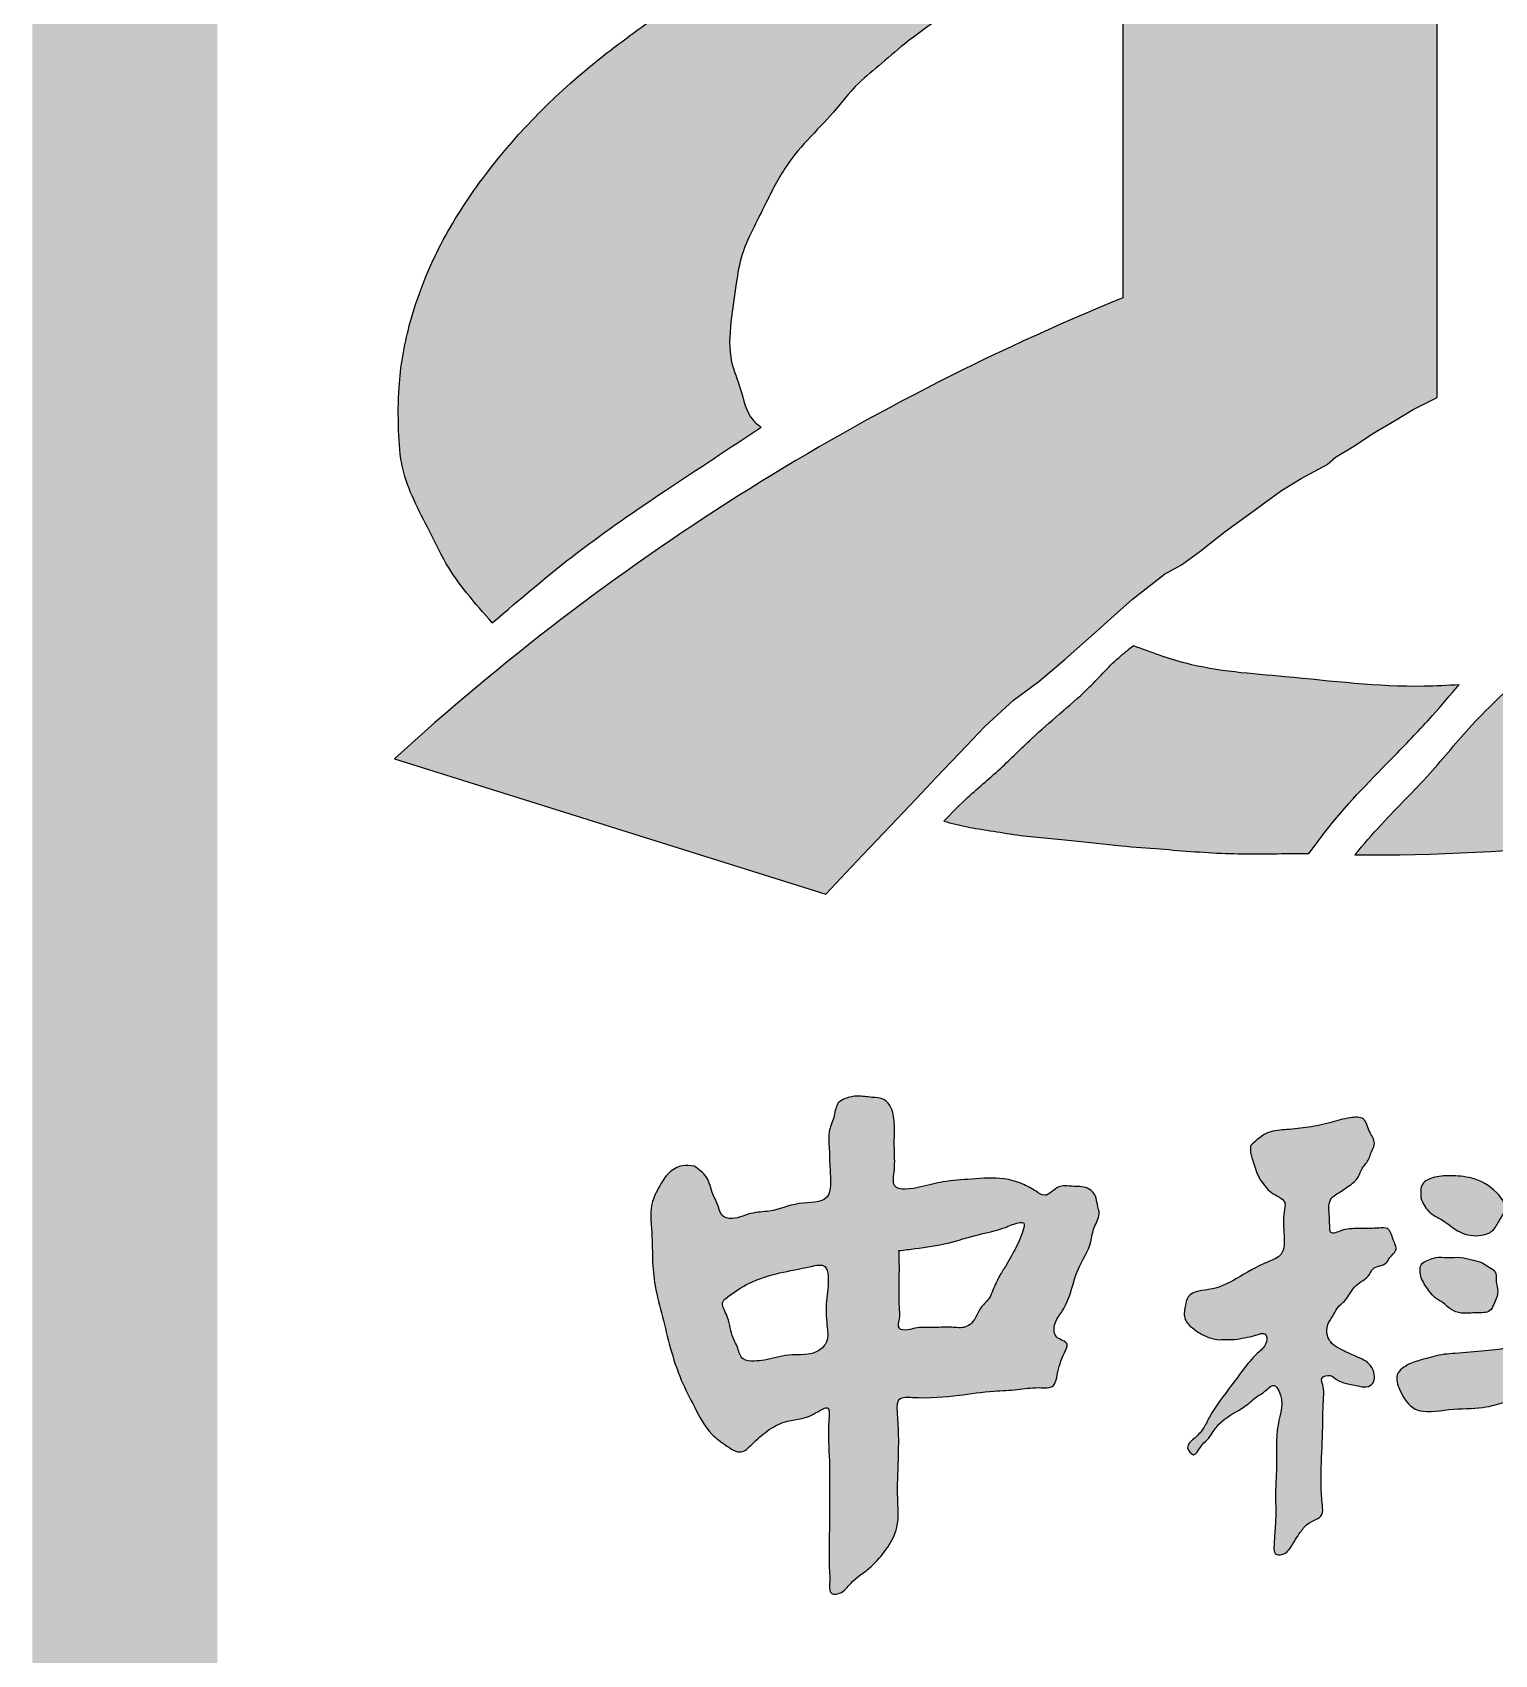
# Model space of a CAD drawing. Extents: x 4283 to 40403, y 1134 to 1764.
# Drawn here: x 4299.86 to 4305.45, y 1146.42 to 1152.63 of the extents above; entities that cross this region are included whole.
import ezdxf

# ---------------------------------------------------------------- set-up
doc = ezdxf.new("R2010")
doc.units = 0
doc.layers.add('PUB_TITLE', color=4, linetype='Continuous')
doc.layers.add('华泽绵阳图框', color=7, linetype='Continuous')

# ---------------------------------------------------------------- blocks, each defined once
blk = doc.blocks.new('A$C0415346C')
h = blk.add_hatch(color=256)
h.dxf.hatch_style = 1
h.paths.add_polyline_path([(1031.245116383667, 983.6028112713466), (1213.790134702751, 1038.14461862433), (1213.790134702751, 614.0463930952101), (1242.457228913801, 630.0760075696489), (1267.199486280879, 643.9109935573507), (1283.406630025071, 654.7171086812596), (1299.052149007926, 663.2363844832616), (1316.005964361253, 672.4680519842291), (1323.859727952644, 676.8030370038686), (1338.602804973109, 684.019341532629), (1357.176672320129, 692.8645844121202), (1370.716094436444, 700.6824120943202), (1381.084611895145, 706.6693207089083), (1397.816083417914, 714.3423518302152), (1408.747919038507, 720.5565363515379), (1423.811757925665, 728.6969225361255), (1444.87312554635, 739.5214690321809), (1455.714930135873, 745.0936436427037), (1475.989420109704, 753.5888227513278), (1483.712041258576, 757.4977365924262), (1499.056746255154, 764.9144292441886), (1614.441251882701, 812.9517853059551), (1703.984770061303, 850.2309142627494), (1846.168958116366, 902.1589435605565), (1967.295437152032, 946.3963474379124), (2078.168753393096, 978.587591145908), (2084.39488480128, 980.9530954739746), (2085.786049749571, 981.6663838966051), (2084.412039973467, 981.7420451224534), (2072.028397859262, 981.7636178839712), (2043.842446443163, 981.1216606982745), (2024.295521653404, 980.40754465072), (1957.455770828354, 978.0436106546076), (1898.501994492647, 975.9585814082748), (1835.460233452555, 969.9888560308827), (1760.905746940888, 957.7407239896461), (1710.528979101393, 951.2717935989349), (1632.789708216907, 933.511342431626), (1579.879958942242, 925.3551691788452), (1541.899601957775, 916.6398295585749), (1527.251873691697, 912.1363703509087), (1527.251873691697, 1855.041413966122), (1214.183905797283, 1855.041413966122), (1090.670241285028, 1726.588322980679), (1090.670241285028, 1680.119627382956), (1212.004001786321, 1799.195738344242), (1212.004001786321, 1225.617303434501), (1017.883230372856, 1196.452131028356), (1017.883230372856, 1534.767915608896), (721.1637446529785, 1534.767915608896), (582.2467283820588, 1399.847296364627), (582.2026759977016, 1347.741574258846), (720.5900437038799, 1471.257977407633), (720.59004370388, 589.8374629595542, 0.08898715280246695), (-0.003079827116835077, 133.6880814124522), (426.5188381499466, -0.0002165022560802754), (446.4611298653181, 21.01524099635208), (463.2864656914317, 38.74600809362892), (483.7702940338786, 60.33214423258323), (516.286639507598, 94.59831012545328), (536.0815545934747, 115.4584601226488), (565.441726371675, 146.3986073682318), (584.1761290367142, 166.1411750023), (612.3855769669028, 191.8646817022674), (637.3734847217711, 210.0965921267161), (663.3348488783665, 232.2628909749661), (695.1349566694844, 260.542372990516), (708.6767161928583, 272.5849090592237), (730.1036117009938, 291.639608825717), (761.7070069856562, 316.5559656108961), (778.3427385886173, 325.6240214255379), (796.7115417571474, 338.97126957227), (821.5123384219181, 358.8186634541236), (848.0114973470918, 377.909354481264), (857.8594264692267, 385.0040616179616), (877.3763682975843, 399.1727406990468), (896.9404482646933, 411.2193497528535), (922.5511287426635, 425.0712458773269), (930.6535574707669, 432.1808082962161), (949.7400852573197, 443.5600549389347), (967.7230964797199, 455.6066639931635), (989.0960499414647, 468.1774754453214), (1007.671912075122, 479.4341929170988), (1031.245116383667, 491.1899970036211)])
h.paths.add_polyline_path([(1021.814557996768, 1074.485730890578), (1021.814557996768, 1140.385795260056), (1051.44114509603, 1141.67011667804), (1083.009789463075, 1143.503206197565), (1112.128172703131, 1144.683645044337)], flags=16)
h.paths.add_polyline_path([(1094.813021154696, 1079.975218104268), (1113.623066614382, 1093.722811085892), (1133.758453779665, 1108.43904916977), (1212.459611298225, 1150.955416487599), (1212.941153052074, 1104.093838181321), (1207.676509323938, 1102.247827644155), (1204.943251200035, 1101.079584634979), (1192.514730486015, 1096.432213129545), (1174.439420818555, 1093.387585938603), (1155.875197180547, 1090.260605471511), (1122.939523145847, 1084.71288039058)], flags=16)
h = blk.add_hatch(color=256)
h.dxf.hatch_style = 1
edge = h.paths.add_edge_path()
edge.add_spline(control_points=[(682.22592429629, 1089.621335303105), (645.00171316166, 1073.073179730602), (586.3946346343978, 1047.018222124022), (509.5310461793332, 1015.826184166625), (453.1745834238459, 985.51565047383), (398.1407042864572, 959.9284928735888), (328.6452113829928, 918.5419502104116), (266.0906545027191, 873.4116473133308), (175.5606433211409, 807.669488774266), (104.730339605208, 737.0985852193921), (43.47375038014241, 644.2123488376305), (14.57105010268286, 572.507929774235), (3.396354855073167, 507.7496837568493), (3.579936033830204, 460.3769099711828), (6.743874242439194, 410.5961974915144), (31.22242992893357, 366.9215844655137), (50.83270700963733, 324.845742380814), (73.06808944663004, 295.1998271255799), (88.17400261065688, 277.8562722170462), (96.6264317331952, 268.1526366356047)], knot_values=[0, 0, 0, 0, 122.2308851215127, 192.4456753311044, 248.5928965711541, 314.0486851596135, 374.4030862251606, 490.8965522424522, 545.272156027792, 710.1662510032866, 786.8209459647002, 878.0296131596593, 939.8580285329833, 982.5124018147097, 1020.323018367807, 1087.70460398188, 1129.300478716663, 1159.712144646828, 1198.341965873318, 1198.341965873318, 1198.341965873318, 1198.341965873318], degree=3, periodic=0)
edge.add_spline(control_points=[(96.6264317331952, 268.1526366356047), (124.3519311133206, 291.9476711895458), (179.0286986435885, 338.8715191430513), (269.8633700411826, 400.8055161615425), (331.133432906892, 441.0071765062814), (362.7402812473883, 461.7448508541311)], knot_values=[0, 0, 0, 0, 109.5225920331018, 215.9834013514658, 329.4171869069741, 329.4171869069741, 329.4171869069741, 329.4171869069741], degree=3, periodic=0)
edge.add_spline(control_points=[(362.7402812473883, 461.7448508541311), (359.8837406941233, 463.9527084088616), (347.9241985566134, 473.193277740651), (343.9564134596403, 498.9394359974739), (329.9108421129948, 529.5499966915957), (332.1619315647631, 565.9567311258152), (337.4943145310546, 600.963555150897), (342.4913708208744, 633.36342405894), (354.8143968446981, 658.7150781717133), (369.4695053975657, 687.7207062902881), (385.1184950787022, 719.6781494947993), (411.3524488181572, 749.6599490583562), (435.9270356517425, 774.3851172324946), (455.5378938730116, 800.4166849120415), (479.9207895879712, 819.7940695732162), (502.1767924703974, 839.8658592161794), (530.5807067141403, 860.1863862199881), (561.1311754027237, 884.253341425944), (606.1791455415494, 909.5733910393425), (644.7066196857502, 934.9573606696061), (672.9181309375805, 947.845897527097), (681.5752145748702, 951.8007513606681)], knot_values=[0, 0, 0, 0, 10.65460059814366, 44.60183354972349, 72.03921048792948, 111.8151411811641, 150.1783281221692, 179.4601701954847, 209.2555689764143, 234.043090484212, 277.2391640768322, 315.2340897119369, 352.7945769133626, 381.9395717839489, 412.4359146969827, 445.7593648080564, 471.8514670973325, 517.1247276370013, 562.2124113914072, 626.6490052428117, 655.1758823929315, 655.1758823929315, 655.1758823929315, 655.1758823929315], degree=3, periodic=0)
edge.add_spline(control_points=[(681.5752145748702, 951.8007513606681), (681.7921178153434, 997.740946008147), (682.0090210558167, 1043.681140655626), (682.22592429629, 1089.621335303105)], knot_values=[0, 0, 0, 0, 137.8221200728531, 137.8221200728531, 137.8221200728531, 137.8221200728531], degree=3, periodic=0)
h = blk.add_hatch(color=256)
h.dxf.hatch_style = 1
edge = h.paths.add_edge_path()
edge.add_spline(control_points=[(949.8493996212201, 38.70572674863433), (958.5367197591756, 48.86804559055865), (982.2533517678088, 76.61350173586585), (1023.805445050419, 116.6216400692829), (1067.65891044646, 172.1947924587911), (1125.10535402978, 223.4775467988798), (1180.339602951059, 281.5630142119755), (1245.981612384673, 336.1835878669122), (1310.936469807672, 390.5534715337482), (1380.28734878597, 458.6814307948217), (1457.502655722709, 508.1496182734999), (1541.18850179466, 582.4177035413197), (1633.708622678168, 636.9235481206442), (1731.311563134185, 696.9297291935353), (1816.098479169413, 743.0255438957511), (1902.523270009589, 780.2017584693258), (1984.368797775656, 815.3649142122132), (2062.332852356669, 849.2221736099148), (2150.913183991536, 873.2752947464594), (2200.937251747589, 887.2340064679453), (2315.109742835162, 906.7767180424171), (2277.956023935829, 884.736978102326), (2252.61665349083, 865.6672037733982), (2214.997033100044, 850.1059006961254), (2183.742692813301, 832.3010877386396), (2157.392212993392, 818.6497564826661), (2130.934958509179, 801.4552487986709), (2096.035184836376, 779.0182033971291), (2060.407648970121, 760.3174333411674), (2022.735789021537, 728.094796697996), (1988.186043704247, 703.1657558366254), (1943.866834009451, 672.5051847818089), (1908.27538778778, 641.2835176182884), (1869.676315984069, 614.6803973004558), (1841.814679445517, 579.2665579734861), (1805.968658674884, 547.7407642355453), (1757.483464697472, 511.8623911888453), (1713.251452284379, 462.2117816673597), (1666.794250704963, 411.8126646890937), (1614.250829968512, 358.7625385221199), (1573.479806369915, 301.4759652269659), (1526.792737963072, 246.6050745662008), (1487.03847986139, 196.6762722086623), (1457.267980813578, 146.9525606680822), (1435.768944739245, 110.6282226657537), (1426.872968782142, 91.9625454287075), (1424.667013709783, 87.33505314148351)], knot_values=[0, 0, 0, 0, 40.09507337366676, 109.4652903669566, 172.7433871317415, 251.8772433524777, 339.9014328391045, 413.0047434534933, 507.7710590343301, 594.1294331607862, 703.782172617197, 781.5503926818049, 929.0516808861519, 1024.376740060507, 1125.649287107593, 1217.971463040954, 1306.979463720046, 1391.190188561778, 1479.130130342865, 1557.157781431387, 1627.762026328089, 1635.620626252119, 1673.274166581202, 1728.360477562218, 1754.36353702809, 1781.557702807893, 1817.251008195034, 1848.943628661011, 1906.107422130995, 1937.208501765582, 1997.2787259431, 2033.938854096929, 2098.722291038047, 2139.363235697598, 2173.467598527769, 2232.979619826815, 2282.074425191049, 2354.064383333518, 2431.488056963921, 2488.047325548206, 2577.67421483476, 2641.766753187948, 2704.276902404765, 2768.778461577516, 2815.419035267052, 2830.794344715061, 2830.794344715061, 2830.794344715061, 2830.794344715061], degree=3, periodic=0)
edge.add_arc((961.8618811383058, 2263.79415047045), 2225.12084909694, 269.69068294138543, 282.004646218745, ccw=False)
h = blk.add_hatch(color=256)
h.dxf.hatch_style = 1
edge = h.paths.add_edge_path()
edge.add_spline(control_points=[(730.8328796480637, 245.834387249055), (747.8461672936119, 239.5059805564233), (796.0495518600092, 221.578292563718), (893.814019121643, 215.3634997529359), (983.9398198362896, 203.5766002454993), (1041.497784413235, 206.6391524927294), (1053.226879055132, 207.2633516684873)], knot_values=[0, 0, 0, 0, 54.24789279867267, 153.6973386934184, 291.2396849511273, 326.4412233687127, 326.4412233687127, 326.4412233687127, 326.4412233687127], degree=3, periodic=0)
edge.add_spline(control_points=[(1053.226879055132, 207.2633516684873), (1044.438719124258, 196.8919612147448), (1024.080619666382, 172.8685602052596), (980.033928629191, 127.0246448827415), (936.5788182037438, 83.81349280400214), (911.0564927318808, 48.96388385540341), (904.5194446983223, 40.03668419786118)], knot_values=[0, 0, 0, 0, 40.76920174120662, 94.43812779067636, 190.7647425059119, 223.9357855007641, 223.9357855007641, 223.9357855007641, 223.9357855007641], degree=3, periodic=0)
edge.add_spline(control_points=[(904.5194446983223, 40.03668419786118), (899.332959940999, 40.04469121634269), (873.2779214934147, 40.08776259455954), (824.1552209416392, 38.84045345399313), (767.6239940475652, 43.90549436007015), (715.3826403541913, 47.68641616541888), (668.287066876653, 53.48229849338524), (624.6695316200753, 56.68375377011377), (590.3881420409415, 62.54506549760865), (566.0550902044174, 66.12979786021383), (551.005090526689, 70.04597759402309), (543.357942979259, 72.03509705553006)], knot_values=[0, 0, 0, 0, 15.56035268585902, 78.16961816889497, 147.2486884725705, 185.6375612135621, 235.3037270815346, 289.5812450452869, 316.6869509899002, 339.6169772876021, 363.3026213781176, 363.3026213781176, 363.3026213781176, 363.3026213781176], degree=3, periodic=0)
edge.add_spline(control_points=[(543.357942979259, 72.03509705553006), (550.3893296868633, 79.27394295439917), (568.1752026230968, 97.58705324349019), (599.0005142444215, 122.8766741197292), (628.4660465347453, 152.7807399275792), (657.8746476916699, 178.2669475737173), (687.7052799978958, 203.7143210298597), (709.6177423488194, 228.9185793364545), (725.921647699933, 241.9178103118874), (730.8328796480637, 245.834387249055)], knot_values=[0, 0, 0, 0, 30.25778708386735, 76.54222329056083, 119.4004473139928, 156.0798238966721, 193.2664286502662, 236.9292029352931, 255.7538764254926, 255.7538764254926, 255.7538764254926, 255.7538764254926], degree=3, periodic=0)
for points in [[(-0.003079825793975033, 133.6880814120377), (426.5188381499465, -0.0002165022560802754), (446.4611298653181, 21.01524099635208), (463.2864656914317, 38.74600809362892), (483.7702940338786, 60.33214423258323), (516.286639507598, 94.59831012545328), (536.0815545934747, 115.4584601226488), (565.441726371675, 146.3986073682318), (584.176129036714, 166.1411750022999), (612.3855769669026, 191.8646817022673), (637.3734847217711, 210.0965921267161), (663.3348488783668, 232.2628909749656), (695.1349566694844, 260.542372990516), (708.6767161928583, 272.5849090592237), (730.1036117009935, 291.639608825717), (761.7070069856563, 316.5559656108962), (778.3427385886171, 325.6240214255376), (796.7115417571476, 338.9712695722701), (821.5123384219187, 358.8186634541235), (848.0114973470918, 377.909354481264), (857.859426469222, 385.0040616179576), (877.3763682975841, 399.1727406990467), (896.9404482646933, 411.2193497528533), (922.5511287426634, 425.0712458773269), (930.6535574707668, 432.1808082962161), (949.7400852573192, 443.5600549389346), (967.72309647972, 455.6066639931632), (989.096049941465, 468.1774754453218), (1007.671912075122, 479.4341929170987), (1031.245116383667, 491.1899970036211), (1031.245116383667, 983.6028112713466)], [(582.2026759977016, 1347.741574258846), (720.5900437038799, 1471.257977407633), (720.5900437038799, 589.8374629601603), (720.5900437038799, 589.8374629601603)]]:
    blk.add_lwpolyline(points)
for centre, radius, start, end in [((1631.649096461901, -1646.636560245348), 2414.921252149366, 112.1642138404605, 132.5049889720532), ((961.8618811383058, 2263.79415047045), 2225.12084909694, 269.6906829413854, 282.0046462187449)]:
    blk.add_arc(centre, radius, start, end)
for points in [[(96.6264317331952, 268.1526366356047), (71.65415354994184, 297.6264219004406), (53.85385314527957, 322.2846419114358), (34.43539584094833, 359.0699128666638), (8.085865061540972, 421.0859044705721), (4.04028131114319, 458.6795870211208), (4.437447867108858, 501.3322002446512), (14.60981408911175, 562.318164268112), (48.19202747372037, 647.1195585862006), (89.83093874281622, 711.479136985934), (205.7675719898107, 828.7344244980923), (249.3582294279622, 861.2392709194428), (345.0820722531644, 927.6296129274415), (397.1308070874657, 958.1842036505914), (455.6854901554907, 987.4384777489795), (505.7822873189289, 1012.792328122745), (570.1925918908673, 1040.746460966322), (682.22592429629, 1089.621335303105)], [(681.5752145748702, 951.8007513606681), (655.8183696657798, 939.5405729399754), (600.3278438278794, 906.7857836775693), (561.8310294158873, 883.3146605934708), (525.2917061071348, 856.5836690493597), (504.4121201436938, 840.9362828879384), (478.9651187723794, 819.4211159660699), (456.128041704229, 799.2098613281487), (437.2059468473744, 777.0426505556534), (411.7127944882959, 749.4584330910584), (387.5706595201336, 720.1195292527991), (366.6910735584534, 682.3049323117593), (355.5987516225869, 660.137809210617), (343.8539964918891, 632.7548615341766), (337.9815231757239, 604.0679138144224), (332.7660790099908, 566.0609047364196), (333.418512211545, 526.2903516469742), (342.0259579374833, 500.237976826189), (354.7126910349762, 468.7507046816172), (362.7402812473883, 461.7448508541311)], [(949.8493996212201, 38.70572674863433), (976.2623837197316, 68.87230155940415), (1024.057497298709, 119.1499860385666), (1065.563843139113, 166.9137593930354), (1122.16315176744, 222.2190867366953), (1185.051228136013, 283.8092816199387), (1240.393022585995, 331.5730549605796), (1312.242882232415, 393.3650731657399), (1376.388871731659, 451.1843116349301), (1464.432418021999, 516.5452835465076), (1524.805067086636, 565.5661021559717), (1648.324317004808, 646.1863513742792), (1730.079095553374, 695.2069905846147), (1819.38055497437, 742.9707639256703), (1903.650760826771, 780.6790721381767), (1985.405140419505, 815.8734692054568), (2063.508260581468, 847.3591611693373), (2147.778466437216, 872.4980931017781), (2223.731604403685, 890.3708477285436), (2294.207889695565, 894.619778119144), (2287.582829799445, 890.3929378089706), (2256.016046648234, 869.8666759721673), (2206.838545185761, 845.0458175596541), (2183.988251942443, 832.6352089542634), (2160.109047200473, 819.6234359999871), (2129.807822895527, 800.7595046662464), (2102.983513573083, 783.8811559018905), (2054.261222663481, 753.9840376410393), (2029.920823000197, 734.6237106648477), (1981.706006084743, 698.794063526555), (1951.901483920883, 677.4479745960998), (1901.187995918066, 637.1362353956065), (1869.396266236057, 611.8188019549234), (1846.545972996042, 586.5013685079502), (1802.789107657518, 546.1650517405214), (1764.539851194524, 515.3869074304348), (1714.368546490907, 463.7594286708372), (1661.66745200906, 407.0406205572872), (1622.921094449368, 365.8378090425613), (1567.379023308982, 295.49529968344), (1526.708094561371, 245.9601455888478), (1488.579323276179, 196.425170892966), (1454.263389222135, 141.809451352874), (1431.385966869697, 101.165286743475), (1424.667013709783, 87.33505314148351)], [(96.6264317331952, 268.1526366356047), (181.0578373661556, 337.913260428817), (268.0890179226117, 399.2279211992136), (362.7402812473883, 461.7448508541311)], [(543.357942979259, 72.03509705553006), (564.7604192989529, 93.42352402999313), (599.3093711602414, 124.2231961301732), (630.3239812588727, 153.8022634523659), (657.7815186471562, 178.1222186729537), (685.4811093275785, 202.9330307529999), (716.3319887595571, 233.8306348267688), (730.8328796480637, 245.834387249055)], [(730.8328796480637, 245.834387249055), (782.2952109597973, 228.6745622399467), (880.8361111805716, 215.2607352692394), (1018.05558003133, 205.8287018866504), (1053.226879055132, 207.2633516684873)], [(904.5194446983223, 40.03668419786118), (924.4721093093831, 66.53599492676949), (989.7623090396664, 137.3600098415482), (1026.592473524011, 176.3969433225429), (1053.226879055132, 207.2633516684873)], [(543.357942979259, 72.03509705553006), (566.3861712837534, 66.49311869207304), (588.9950952143263, 62.66959853593653), (615.7779129486444, 58.49822469383798), (669.7668423780415, 52.90888513375467), (719.1585840428597, 47.69484722355628), (757.4198092343577, 44.56649624153215), (826.3500975799252, 40.03291682491545), (888.9593026274379, 40.03291682491545), (904.5194446983223, 40.03668419786118)]]:
    blk.add_spline(points, degree=3)
blk = doc.blocks.new('A$C1CAD37D6')
h = blk.add_hatch(color=256)
h.dxf.hatch_style = 1
edge = h.paths.add_edge_path()
edge.add_spline(control_points=[(43.08647286173073, 423.7051734198685), (47.53882336300685, 420.4878666600578), (57.2716811396555, 413.4548199338145), (59.93441602272339, 397.3360215388094), (66.94812563937549, 385.3823195693666), (68.97992454324577, 373.9134018583103), (83.28099097439203, 370.024682033017), (97.59326884464649, 378.3474851165004), (121.8235463121912, 378.1548396434533), (144.032442660314, 388.8725622796231), (180.8912293527305, 386.3930186137043), (176.8746766189511, 419.0948332594313), (176.931487764343, 439.7046195712662), (175.041667337752, 458.5718896325315), (182.3889041588096, 472.4619186817404), (182.9830964155239, 485.9370333363664), (193.721850939451, 491.5509270315928), (205.205587961092, 493.7986362835625), (217.8166086103426, 491.3762820221449), (231.1187326686783, 491.3562892186303), (240.0527792828524, 479.3928284481578), (241.4243198301804, 462.1899212746466), (240.4834954563749, 441.5295440080326), (242.1186294316457, 423.0836274172577), (237.0032959652167, 397.2138576784255), (268.3401134062109, 402.9632199276767), (290.3389396917899, 409.1039038579975), (318.8649844265329, 410.724443598818), (344.9141765961596, 413.1074490205247), (366.7859080115845, 407.0502388124849), (379.0714041187541, 400.4345408415115), (392.0391569461119, 391.1625548118531), (402.0743145434164, 405.9605854193105), (417.544781620354, 402.9348890807153), (431.2041148713629, 404.331223201735), (440.7265244143736, 395.14412063214), (441.4416006969848, 385.2407670126669), (445.5818445377566, 374.6171738717796), (437.2677265998723, 363.1605376931811), (435.8296541371512, 343.4352170879225), (418.5678006202285, 319.2436456591518), (414.817830203819, 287.6789063752998), (397.8565745568314, 269.1564426474764), (399.426914345175, 252.3918972475122), (415.0668055574434, 249.9708358447727), (406.0346637573051, 233.5789118892995), (402.9161567715086, 222.2356000035016), (399.7577237461076, 203.0887789405975), (380.4576519093268, 205.4677327615933), (362.3278136504746, 201.9826041255756), (335.5549123281156, 201.365475508882), (300.5352156989053, 196.0422842598565), (272.7630457538887, 193.682669578605), (243.0940167032392, 195.8577268168347), (244.1352925629886, 178.3570056973799), (245.4780312789424, 159.9305099654739), (245.1408632657161, 130.7766571418264), (243.473081084065, 99.98901046296828), (245.6151548718276, 75.48007442268201), (241.4651474456487, 57.32165179128317), (231.4735526005222, 41.58469151758212), (216.5345306871038, 24.77192076313095), (198.8855500974316, 13.87743665308207), (190.4355872568767, 1.075919110506458), (175.4569649611053, -1.402721870164159), (177.5118290580049, 13.09587713683778), (176.0820693562105, 32.84916721844198), (176.853315997837, 58.81927424578324), (176.5361099623638, 94.75719112473683), (177.4753770418584, 132.9382482481408), (174.8489619553059, 158.8700252979138), (177.5767764050693, 189.7614096781413), (154.5030790478391, 171.8125371930025), (135.509474373132, 174.0157180842851), (114.3444500030793, 161.7215732633829), (102.2093569557384, 150.9215407443281), (89.35315109672271, 137.2692735868762), (73.58066567313531, 147.7799271266261), (56.2506834219759, 160.0183660863647), (43.5497307477076, 185.0657560296977), (28.85159274562832, 212.8660402398247), (19.12953006087805, 243.2311774045417), (11.83768978600858, 274.6306437195458), (3.73092875358546, 303.4170132119342), (1.363744852847024, 330.1212677770548), (1.797132755552477, 356.96652525905), (-2.360414458262985, 382.530407342358), (8.09035945240176, 403.1414722424074), (16.73479684086388, 417.551757087869), (29.97179132789754, 425.2842173413607), (39.10682174473989, 424.1843344189162), (43.08647286173073, 423.7051734198685)], knot_values=[0, 0, 0, 0, 15.92884880122082, 34.82053353247625, 45.54739430858572, 58.67168375202633, 64.86195711530023, 86.46791738422706, 105.2260555770976, 135.4938533433413, 163.6290958671248, 191.3559972202174, 211.3787766013394, 230.3352551803065, 245.2200318926256, 258.4521265017785, 266.4782917364453, 279.0360546118715, 293.2508724293936, 305.1459954409419, 316.4941083395382, 333.6908785484538, 356.4544441639719, 377.3723792581168, 393.3714174948469, 419.2607348673268, 441.9664782037869, 470.4243875245618, 501.9262335757948, 520.7448418210117, 536.4429660164541, 545.9455205049572, 562.0980437513325, 575.35019953867, 590.5477479496958, 601.8631645277899, 610.0717841944161, 620.0872768591928, 633.9142496442217, 648.3819530295124, 678.6527924392589, 719.7122267953772, 740.1186419339105, 750.611983225565, 763.0539905213565, 771.8862768828111, 794.9208848981654, 806.2046863401348, 820.8932837459881, 842.1527973598284, 865.2512644937347, 900.0561646310948, 946.1994230345939, 959.1039058376117, 972.6887504233579, 987.2080479126083, 1018.778985120043, 1057.61629802758, 1080.663132202779, 1091.791210378562, 1112.862761155633, 1135.659082977294, 1158.994097696791, 1173.761413862421, 1181.055756030333, 1195.472961736032, 1203.243599561854, 1244.789578621018, 1270.005833425087, 1312.902075142593, 1353.248100876136, 1365.037883165954, 1380.413723290588, 1410.471595460384, 1429.25610380693, 1449.101903775109, 1462.479269322079, 1477.672071269629, 1496.85763477307, 1528.772683423889, 1558.20349224, 1592.120339362795, 1623.661529876864, 1655.078916013133, 1681.628348580385, 1703.548118031909, 1736.187758201778, 1755.918443453526, 1771.15983167675, 1786.46828785634, 1798.28552014733, 1798.28552014733, 1798.28552014733, 1798.28552014733], degree=3, periodic=0)
edge = h.paths.add_edge_path(flags=16)
edge.add_spline(control_points=[(245.5465446270391, 340.0872888347913), (245.7323041302181, 334.3489759343547), (246.160846977045, 321.1108217389992), (245.4598167285127, 302.8850274277701), (245.6614039137183, 285.6170088332327), (246.93900245263, 274.1993690744239), (243.3679083702722, 261.6052754137463), (254.5180125046581, 261.071742550287), (264.0480181126816, 264.6324917307768), (279.3226131749917, 263.2296024996207), (295.3665961518758, 265.2435773623914), (309.4289349824799, 262.6937525549838), (321.1033658969012, 270.2205549348695), (324.4159915975111, 283.3789441073393), (335.0495619836968, 291.7844292965677), (339.2806665320589, 303.3755042313308), (344.4069224613697, 314.3794776791596), (351.4525776628938, 325.2353611586456), (356.528219904301, 334.4093947949672), (361.3669680594771, 343.0921189099867), (365.2648659434293, 351.5470766115276), (368.1797149589047, 358.8105828533103), (371.4289640809541, 370.1620971162569), (357.3789335275659, 366.0709611633273), (345.0661234152832, 360.1760298799073), (321.5164311503956, 355.9670993493112), (293.7811991620793, 346.4523748554982), (267.1271753872134, 342.7473854028368), (250.8876071667174, 340.7456450380647), (245.5465446270391, 340.0872888347913)], knot_values=[0, 0, 0, 0, 17.1972476293444, 39.67364969513142, 55.10710535597887, 67.85340065060869, 76.91001348894848, 85.29654492783447, 93.01692736903749, 109.1368616342912, 129.0818439611824, 142.5545811055259, 149.5522686860669, 168.5497874643164, 180.2472067718696, 188.6904916988143, 204.926990034107, 216.7620041657617, 227.4417117241869, 236.3175856893156, 246.7967873384759, 254.4778040631163, 262.3300930057203, 272.2904779075714, 283.8568344108666, 309.1559689874496, 340.0456772417265, 373.0237931983281, 389.1854748933691, 389.1854748933691, 389.1854748933691, 389.1854748933691], degree=3, periodic=0)
edge = h.paths.add_edge_path(flags=16)
edge.add_spline(control_points=[(75.84409646528366, 294.0998157957911), (74.04842490721953, 292.7336809785864), (68.35493090056042, 288.4021091167316), (77.82446421734207, 273.6719111223669), (78.70601122375074, 258.198949343472), (86.22347176028458, 244.6268202090698), (89.40635571930684, 230.8928612671773), (102.325063272225, 230.4978900076732), (116.9927775022069, 232.1126616297665), (137.7534712296538, 239.0170573117148), (161.9155155976601, 235.1633981406551), (176.5089735866917, 250.8025559447531), (173.6087191736778, 269.095234763832), (172.8467371430902, 290.8371471134938), (176.8289031495407, 308.9179043202774), (173.397891977577, 327.9011414856034), (150.7446774029506, 322.337479484637), (128.3314820190846, 318.7294686366452), (98.56508198752533, 310.2454750497776), (82.92391942400721, 299.1590333329302), (75.934291958838, 294.204791779568)], knot_values=[0, 0, 0, 0, 6.17881919503378, 19.59103818132561, 41.0144233670425, 54.76112488630864, 66.58415350793848, 77.89431279184915, 88.00225095729063, 112.2813734330108, 142.8116738769124, 154.0550476964124, 170.4520252976129, 194.7761619440675, 219.1461968448065, 229.1776189968619, 242.9334846361122, 274.2687547702066, 306.0550036284428, 331.7353060844349, 331.7353060844349, 331.7353060844349, 331.7353060844349], degree=3, periodic=0)
h = blk.add_hatch(color=256)
h.dxf.hatch_style = 1
edge = h.paths.add_edge_path(flags=17)
edge.add_spline(control_points=[(762.3991089324991, 312.0676611317176), (764.9200498595455, 307.7921843002296), (768.8550947163749, 301.118409069717), (775.915030517077, 292.6296823517696), (784.379651307594, 288.7541308207437), (791.192147628477, 281.154128711747), (803.346711603328, 276.9754475235532), (815.8646819251444, 279.2564525065063), (829.7515021995496, 277.9079197689862), (835.0519718628784, 288.9074199774113), (839.3298105250869, 298.7294093174969), (835.4601075203973, 309.4322628069822), (837.2306085367454, 319.7817072266917), (828.5929103274248, 323.5791583652754), (822.3264781544422, 329.087473182135), (812.072388698929, 330.7894425913692), (800.9078392309166, 334.3190020000875), (788.689800410968, 332.5074153923706), (777.7197617373022, 334.2812699186979), (769.837402796591, 330.8370888031895), (759.4514642403665, 327.1195471657775), (761.2074140579643, 318.1529452527866), (762.3991089324991, 312.0676611317176)], knot_values=[0, 0, 0, 0, 4.144408274258969, 6.469184695886446, 9.040896419577496, 11.72608928786175, 14.84502916026961, 19.12270760324598, 22.72689921640904, 24.7111889376063, 28.59792472934603, 31.23817886753882, 34.10089346314953, 35.91125625206179, 38.32076465238827, 41.08472642719693, 44.30741238740576, 47.99912697231186, 51.24044099563755, 53.19063910142886, 55.22408191469601, 59.51867145879863, 59.51867145879863, 59.51867145879863, 59.51867145879863], degree=3, periodic=0)
edge = h.paths.add_edge_path(flags=17)
edge.add_spline(control_points=[(762.1578660393425, 391.045274711385), (761.5739193329064, 396.6630953500571), (760.5395534643612, 406.6141437252227), (775.5829756245948, 413.6155576571728), (791.9281151041505, 414.4939832271521), (814.9507969408587, 412.7913720778306), (834.5396518314228, 401.9592089487305), (848.2035706048628, 383.4911395289309), (839.5062806562637, 370.3480485261171), (833.9597659032152, 358.8749879924981), (818.6521521346585, 353.335373177837), (799.6788883559639, 356.4896649664843), (785.2941907233617, 370.15757512868), (768.4523285576142, 377.3248081614693), (763.8955870234495, 387.2533178151789), (761.6726104649279, 392.0968763219535)], knot_values=[0, 0, 0, 0, 4.201533119065734, 7.442327195362561, 12.14481605194335, 18.18547927143015, 26.15485360494889, 30.82819794685925, 34.56309143167596, 38.07706727217719, 41.21547546229051, 47.2846262903013, 53.04964173463757, 57.55104992011394, 61.8387673984715, 61.8387673984715, 61.8387673984715, 61.8387673984715], degree=3, periodic=0)
edge = h.paths.add_edge_path()
edge.add_spline(control_points=[(860.6707463828934, 248.2479826886083), (860.995868539103, 250.2462698508243), (862.6139548701758, 260.1914583943362), (859.8549377859745, 300.3335285252469), (862.2980262689671, 358.4461170707327), (862.4347512462118, 421.2553502192859), (859.8283008393773, 458.8427304105498), (862.0570835143008, 475.877726904524), (862.6448350920691, 480.3700204689849)], knot_values=[0, 0, 0, 0, 1.685030184438184, 8.386153503189526, 33.28658059322656, 50.22257102194759, 60.75077288027188, 64.52155288828186, 64.52155288828186, 64.52155288828186, 64.52155288828186], degree=3, periodic=0)
edge.add_spline(control_points=[(860.6757422032824, 248.2499394728184), (857.8993327814824, 247.162461806096), (846.6615625334671, 242.7607968095217), (824.5153885312902, 241.0443165737852), (802.1618729224283, 238.4347765376369), (781.6913735648704, 237.701090825034), (766.512685421636, 233.1070821765315), (750.4575881679048, 228.7729968548738), (734.9580734681658, 218.6407809115844), (741.7107977675332, 198.662305768572), (756.3636745979165, 176.5521666009154), (790.1856466509053, 184.4685954638699), (822.2209965094225, 183.0258709128757), (842.8294734739029, 189.7889460768602), (866.6836688320182, 195.9290333417994), (862.743344331946, 176.4831930739056), (864.3539294179645, 162.0970857011016), (862.3605524164013, 142.0023752805391), (863.6395780458697, 121.7448731442746), (862.359394773739, 99.97535754410637), (862.9065308525169, 78.89305459617754), (862.0821511049871, 60.25063274240892), (859.7123720860982, 45.11715448386167), (860.8828847261466, 34.18174391445791), (856.3288237403758, 26.33994822039676), (862.9285165880137, 18.97005617716059), (872.2122785534884, 23.04688876818182), (879.038401715341, 31.30802044138545), (891.7594013441267, 40.84404217145493), (900.0590853719332, 56.42247598379618), (910.2497273317422, 70.47630973809646), (916.8408747339563, 85.84360411356465), (917.7681643266114, 115.9052136869941), (918.1804390935577, 153.0421619127665), (912.2614881594345, 183.7164374721833), (917.5961085897434, 206.6576554727362), (943.1846274356212, 195.9265116200986), (966.1766831802088, 204.2653379768453), (990.2744782416848, 199.2447677257987), (1006.659510166457, 205.2284755735564), (1013.573529614805, 216.1994861922067), (1012.654967367533, 229.6756972355579), (1013.864616050967, 247.1003631014573), (997.9074895258673, 252.1564384196172), (984.2568099226337, 251.8716464634344), (966.3082774709619, 251.7826685740365), (947.2418107548583, 252.740594982417), (928.4838328572223, 246.3679739788968), (912.3331859932659, 261.1853271049549), (917.5014987607574, 286.7623606571215), (915.1485064881417, 325.6281315238593), (917.2510260766721, 372.9288963833314), (914.4990040023986, 422.2082437593781), (920.3489839717076, 459.6070086646905), (904.9821618925344, 484.0946437494677), (882.631733688555, 488.4182423998573), (869.4719824029453, 483.1191411716318), (862.6448350920691, 480.3700204689849)], knot_values=[0, 0, 0, 0, 2.478793247550875, 10.03314165035888, 18.26650459624306, 21.30349943797809, 27.07313937280612, 31.20789696496172, 35.70975554154492, 39.98173188327607, 46.70488840937385, 55.94052062580007, 65.26762548879064, 72.95390741737417, 76.79829637190383, 79.93394947300244, 85.47077372144894, 90.27403573494817, 96.27762521606023, 102.4800631447182, 108.3854863771889, 113.8559904834633, 118.0062618033612, 121.1145141213928, 122.8692192417062, 124.8074737887571, 127.4771098377682, 129.9319594169177, 133.9558728760619, 140.4282820155031, 144.3810255062725, 148.4528644789348, 154.1074451705695, 169.2197194153208, 179.0227896981856, 180.8891795380885, 186.7966314255999, 194.9609222642615, 202.5208853442167, 206.2744690395568, 208.6649778023479, 212.6936869996123, 217.7402977824951, 220.702493517448, 225.0794830450437, 229.4501024932948, 235.4807724051228, 241.3917604816809, 243.9022586700918, 252.1948451623346, 260.4570880336713, 277.2687948534397, 291.0460531796228, 301.9988709751942, 307.551049435327, 313.1855891745869, 319.2601570746636, 319.2601570746636, 319.2601570746636, 319.2601570746636], degree=3, periodic=0)
h = blk.add_hatch(color=256)
h.dxf.hatch_style = 1
edge = h.paths.add_edge_path()
edge.add_spline(control_points=[(593.3132470674755, 443.6899009018525), (598.8707154816165, 449.003432132109), (608.996366985115, 458.6864694613303), (630.5419477669647, 459.7700463991107), (650.9605219640108, 461.7863813340816), (672.3261931069255, 466.2941300045335), (688.7708744635202, 471.6373220815566), (707.5060537787458, 472.8757715802817), (709.7258136459507, 457.5833276843045), (718.0594260446578, 447.5088299994329), (712.1714758105479, 437.0271055945879), (709.915419695126, 427.9257495319), (702.6494872337289, 421.5271747416903), (700.5798414528342, 410.93498847331), (690.0346699223358, 403.6225439578833), (680.8662611725649, 397.4355514156125), (670.1387078148223, 390.7544616926616), (670.9702669096207, 376.9817506999871), (671.8261745177415, 367.2039174199395), (671.4893806744451, 354.7151381338398), (683.0101081484768, 360.1856523875292), (690.1659298263974, 361.6107569247175), (699.9146541046958, 362.1036394622175), (709.8401689271059, 361.7785815868478), (720.0513715440233, 362.3686877641582), (731.2863932991926, 363.324014690391), (733.5748381952781, 351.1560653012162), (739.822861734245, 340.2134278018167), (730.9932542499547, 334.3737492138649), (727.0324547887649, 324.6156647869143), (714.673225013156, 325.2472030534841), (709.9571416139423, 312.4734478282008), (695.2306061210558, 306.9519559495185), (689.6376200815527, 291.9034992329728), (679.5183334204286, 284.7100300511918), (675.6630200619416, 276.4146116474478), (670.6206702260342, 269.6721162384561), (667.454671366733, 259.4660805282007), (671.8905453373711, 248.1496906950818), (684.3747112960812, 241.3252171835125), (697.328058272077, 235.4062817482084), (711.7247435936273, 229.4196770965805), (716.0485500145353, 218.5881132232442), (716.1921287779704, 210.2253135153625), (709.8146906255583, 204.123184673272), (699.482793795939, 206.2618322226643), (689.1604688174978, 208.1393152198169), (678.8373271146678, 211.2669664875927), (672.7626647695973, 218.1146601435949), (661.8549147266955, 215.2025615035917), (666.645557004958, 203.558604852321), (664.8843273684471, 189.9938409912903), (665.3063887908054, 149.4304329631084), (661.1025585434293, 115.2746961655205), (665.8396988141517, 75.1565076960826), (649.807521641925, 72.17434754251995), (643.0874391607146, 61.87007737097144), (637.2169879198586, 53.85067126184276), (633.2797378086757, 46.2653229181584), (627.8788397951266, 39.71609708609981), (614.8762891462375, 37.24234867194594), (617.0242700082138, 51.59609410714887), (617.1523462810269, 61.01757829624367), (618.2313948636131, 71.4845333180932), (618.5512990534395, 83.41593041102027), (617.4443220490978, 102.1208753840338), (620.3212194583018, 130.0455844721663), (617.0058259050809, 165.0748242183265), (628.1219822529563, 192.4180923335369), (615.5177318721122, 210.2535117889691), (607.3519087065808, 199.1753528419063), (599.0137467910957, 195.8977211106071), (591.8619185207269, 188.5578456574901), (578.2959989734608, 179.8318379770075), (560.8096036826179, 170.615780963716), (552.6610680739324, 153.4797508680992), (543.3400630864437, 147.1756604840243), (538.0696345441255, 134.0686995575473), (527.8180703943913, 146.4212891339554), (538.6857683082196, 154.652460325799), (546.8426588127585, 163.1239043711641), (555.9636628960752, 183.3898995387669), (576.0489687902126, 207.5367786109635), (593.3736845294756, 233.6470630599179), (610.0987236563547, 247.0140390758278), (609.1579461268028, 260.6237600993598), (596.9980222896093, 255.411718406986), (587.8903436685403, 254.2674893715777), (577.8704523457793, 251.5421739442689), (568.77548422892, 252.3712338764672), (560.3719115335098, 251.5399118472975), (552.6878108391412, 253.8439012628926), (544.2421701067558, 257.1718982861113), (536.1116534635316, 263.1462608208193), (526.5913559626802, 271.823512078255), (528.4633665977136, 283.7835429681639), (531.6461779780983, 300.5866549386437), (557.5491772722537, 300.2235509073864), (581.9513441950658, 313.6684500876217), (603.1527956634284, 326.531495209734), (627.1017853410253, 335.1343166829685), (626.783476327541, 357.631030506443), (624.7971251095366, 372.9988836796925), (629.4917018097959, 390.88049703732), (614.8394600234453, 395.3144889195819), (607.292552769776, 404.1529088213197), (601.889231239372, 411.5051119757464), (598.4185645425182, 419.1612345958465), (596.3443228800985, 427.627292075803), (592.8287596534516, 435.6267659307314), (593.1795643034231, 441.4569824038539), (593.3132470674755, 443.6899009018525)], knot_values=[0, 0, 0, 0, 22.22311766232429, 40.49352700354341, 62.14771539680028, 84.74228518095828, 104.4988266611122, 117.3524004483715, 131.6553609636365, 143.6425839197096, 152.8360139892847, 164.2897261474675, 171.737560502501, 180.5942831456695, 194.9950752134669, 207.5794422438524, 215.0286712930709, 230.8980917410475, 241.9600938238067, 249.0333060310083, 259.6509093620538, 267.4658115457111, 273.3299764208702, 288.3681270615718, 297.0243856491055, 305.2429048039244, 317.6094574913869, 328.4271105074416, 337.7327785737728, 344.2405008583893, 358.669141791432, 365.0748655191667, 382.078016368838, 401.3425746609944, 409.9688821185651, 418.3349665839505, 428.2395920794188, 435.1604532445244, 449.6472888829171, 459.9253297729083, 476.9663015993871, 493.508548645447, 503.5080586535855, 510.1952180277565, 517.5199769873494, 526.2715495077657, 539.6814997451877, 550.1118276256803, 557.4558758280672, 566.1915165597703, 572.598765545691, 589.007754185863, 608.9253287381995, 692.0742645690468, 700.9867195283961, 717.8728269217584, 729.1855341322151, 737.7294454901092, 747.7218539857334, 754.5458896552406, 763.5268600746716, 777.0123846550243, 784.4423389226104, 794.1177087444306, 807.8508150088625, 820.4713715598429, 850.1747681502334, 891.7566923310062, 925.5286887916832, 932.4338721966252, 945.010016984454, 953.6514830203729, 960.9236000925545, 974.8757004741591, 1002.434968905027, 1018.01463180659, 1028.332752755363, 1038.418983314534, 1047.47514918561, 1058.031391546682, 1071.821721494676, 1084.712465261651, 1123.173314470877, 1166.082409425904, 1178.158334380677, 1186.09787480914, 1195.838532907406, 1206.976969415075, 1216.810765028536, 1225.872215518654, 1234.32969433816, 1241.801555058639, 1249.6538706909, 1261.380393783918, 1272.514313594287, 1285.190345748093, 1295.309548645406, 1320.141830154494, 1346.394610722672, 1381.247457125997, 1396.681197232303, 1415.284344221101, 1438.825511695057, 1447.900008653394, 1463.844221523178, 1474.092065446581, 1483.638656384686, 1490.933278362714, 1499.144051627834, 1509.841023561168, 1516.48085439109, 1516.48085439109, 1516.48085439109, 1516.48085439109], degree=3, periodic=0)
for points in [[(43.08647286173073, 423.7051734198685), (54.8327599776967, 412.9463183171429), (61.68455334060127, 395.3409589144721), (66.08938707361813, 385.5602134472538), (71.96243488328764, 373.8233364000771), (77.83548269124003, 371.8671171491842), (98.88071430164564, 376.7574898964122), (117.4787947837758, 379.2027201193232), (146.8442253285903, 386.5383230622247), (174.251781775165, 392.89581639686), (177.3327908141218, 420.4510054171878), (176.5627779269416, 440.4589731875203), (176.9287303338933, 459.411919104994), (181.5465096835687, 473.5622792295035), (185.5488149182056, 486.1745700822539), (192.3217111604899, 490.4812166739102), (204.6359809285641, 492.9421450585905), (218.7974390301097, 491.7116370238691), (230.4960431830987, 489.558357587397), (237.8846050404536, 480.9450643705532), (240.9633161058591, 464.026126939556), (240.9633161058591, 441.262561324038), (240.9633161058591, 420.344626229893), (241.2710531650519, 404.3485478854127), (267.1311154195864, 403.1181275488671), (289.2969924937061, 408.0399843119412), (317.6199087018031, 410.8085616322569), (349.1205403651256, 411.0851650437653), (367.2841122062237, 406.1633082538719), (381.1378332518652, 398.7805231124039), (389.7579178361775, 394.7814377711948), (403.6114473852504, 403.0870820121709), (416.849311319238, 403.7023798888877), (431.9343635899131, 401.8566616827484), (439.9387825625599, 393.8586663560345), (441.7859709011536, 385.8605833311412), (443.632967742873, 376.0168698049929), (438.7072598357045, 363.0970177156232), (435.3912829255132, 349.0144491155479), (422.7978092854901, 321.4875869578536), (408.6298402530228, 282.9499974751234), (399.1847828941973, 264.8609767638009), (401.5459514876711, 254.6367362376623), (411.7782565393572, 247.5583551460732), (409.2518252972659, 239.0951153674941), (402.1878523078776, 217.170392974127), (398.2899134054896, 206.5812359115916), (383.7523535090149, 204.480225200612), (362.5749883777025, 202.6131083879482), (339.5289871485584, 201.0571484648026), (304.9599853011896, 197.0117578967329), (258.8681743410561, 194.8333964695557), (246.0994801577763, 192.9662796367738), (244.0925826046005, 179.5304929225567), (244.9732812548173, 165.0379303655463), (244.9732812548173, 133.466993158112), (244.3413383244188, 94.63482193358868), (244.3413383244188, 71.58798775839023), (241.8022682238952, 60.75344822452098), (231.3757843431667, 42.44228534403737), (215.893757011363, 25.70970878529988), (197.8841494473745, 10.87134811606666), (186.8257226360147, 1.084376000366319), (179.5587619179714, 0.452941455074324), (177.1119937832118, 14.66100768715478), (176.8798983773304, 22.42817859699426), (176.6799746159231, 63.97367662595207), (176.6951029461925, 89.18992689194783), (176.6951029461925, 132.086168609454), (176.1841866600153, 172.4289592546265), (175.1619710960658, 184.1743431045543), (160.9823206953151, 178.2284223137285), (131.9464579610358, 170.4570418281328), (115.3547005401633, 161.6495825175043), (100.3182887240837, 148.6972817151654), (89.42972051202378, 140.9259889482855), (75.36171336124244, 146.6629224343087), (60.32530154340202, 158.5789690349593), (43.21477642540412, 185.519649437847), (30.25247791140282, 211.9422027740475), (19.36390969595232, 244.0637158294521), (11.58660718693864, 274.6310229520641), (4.327689378274954, 305.1983300608445), (1.735191374100395, 331.6208833769306), (1.199954861513106, 353.5341171566251), (1.199954861513106, 386.1737573264945), (8.97744887220324, 404.306890740696), (17.79171228405903, 416.7410644356969), (31.27277849685925, 423.9943178001195), (43.08647286173073, 423.7051734198685)], [(860.6757422032824, 248.2499394728184), (852.2899714108207, 245.1986317022092), (825.4287583516561, 240.9467094214488), (795.9080230411928, 238.2892470423467), (785.0039435054787, 237.4920609510846), (764.791536082339, 232.7086812804773), (750.6959532395413, 227.9252139184027), (738.4621125755511, 217.2955398054655), (741.1216348268936, 202.1481270113363), (756.2809882709407, 183.2802493464078), (789.5250164356694, 182.7487919431514), (823.0352266239352, 184.8747092409394), (849.8964396796218, 191.518365199383), (863.726031995524, 192.0498225892297), (863.991639524058, 180.7645966437049), (863.7256490021537, 160.8338041860952), (862.9278689246858, 143.5604741214156), (863.193859449937, 121.9491888258926), (862.6618784009333, 99.62675038206726), (862.6618784009333, 78.36722674517296), (861.5981077997712, 58.70216298227751), (860.2683466715389, 43.82047888285888), (859.4703750972549, 32.65925967477597), (857.8748149421444, 26.54714883159249), (862.3958878756821, 21.23222406626155), (871.7042157612887, 23.62395773724347), (878.0872223686456, 29.73606859383654), (888.7253113808256, 39.56855662263479), (902.0229226459487, 58.70216298227751), (909.7354988798179, 70.66065598692148), (915.3205339112174, 84.21360890663709), (917.378369896076, 104.465819060697), (916.1026111616375, 158.8550462419043), (914.8268524323212, 194.1230326149016), (916.9530531529454, 200.4967503292828), (938.2156348287244, 200.0718475038047), (967.5578941371932, 201.7715464644934), (994.773761225093, 201.7715464644934), (1007.106031790463, 207.2954585140906), (1011.783749969793, 214.5189818396102), (1013.059508700782, 228.96611619553), (1009.657549250769, 246.8125608220107), (999.8767961491103, 251.0617644014637), (984.142566137074, 251.9115700595394), (968.4083361233788, 251.9115700595394), (946.7087563346431, 251.2258496963295), (925.4461746553279, 250.3760440315455), (918.6422557571059, 256.3248589204486), (916.0907382967998, 286.0689332635484), (916.0907382967998, 315.8130076003581), (916.303109419925, 376.3347795471418), (916.303109419925, 425.9329095214016), (914.9432831310551, 465.3395984634626), (903.383897923326, 481.6458690267391), (883.664980479065, 486.4017988261148), (862.6448350920691, 480.3700204689849)], [(593.3132470674755, 443.6899009018525), (611.1639114087593, 456.9271365355089), (629.2014776565338, 459.8341032564022), (650.7304328561004, 462.1597994205404), (672.8411585478461, 466.8110163180936), (692.0424572817574, 471.4622332223553), (704.843323102803, 470.2994289929375), (711.2439475107385, 457.5084947975665), (715.8986859486031, 446.461898477035), (712.9894504891417, 437.7408229376997), (708.3345205527876, 427.2755848792258), (703.6795906165789, 421.4615637455463), (700.1885846647492, 413.3218464611418), (689.7149923127727, 403.4380543704465), (679.2415914575395, 396.4612290207624), (673.422929040069, 391.8099244112018), (671.0954640710843, 376.112111186827), (671.6774260617967, 365.0654271744061), (672.8411585478461, 358.0886018113088), (683.3145594015077, 359.8327642960794), (690.9409616005723, 361.538953027859), (696.7940936343512, 361.8988707019817), (711.8320374337636, 361.9888501324567), (720.476633744649, 362.4387472232193), (728.6710185907868, 361.8088912849162), (734.4755101646879, 350.8891957797896), (737.0672421769559, 340.3865978576578), (731.163937705016, 333.1930676534175), (727.4203460780263, 327.8698991739984), (714.317871130479, 321.8273338254876), (710.891399953849, 316.4150628935859), (697.7686262319476, 305.6029743477084), (686.2559665019216, 290.1568579480372), (680.0399460286135, 284.1756820581722), (675.66556045787, 277.044330632627), (670.6006336071005, 268.5326808701138), (668.7588072076614, 261.8613996503736), (673.8237340566266, 248.2888021153267), (682.342133279104, 242.537661341983), (697.7778181297617, 235.3171197997253), (711.8216965490574, 226.5754349135641), (715.7355297719914, 217.3736798215978), (715.2749774225231, 210.7023986022796), (709.979870149531, 205.6413631516843), (701.2312905032304, 205.8713982476729), (688.108516782886, 208.6319949559729), (678.439023932573, 212.5426794669911), (672.2228119624342, 216.4534516971435), (663.9347846638993, 213.6929427146788), (664.7792902194196, 207.3415883236412), (665.3602947215695, 190.9428827780175), (664.9246370920591, 171.0300686640985), (664.4001244589745, 87.88276971553933), (664.0288101113983, 78.97805195035107), (649.9184819384245, 69.70227869929295), (642.4920035024261, 61.1685287088003), (637.664725496652, 54.11900068440809), (632.4663246399577, 45.58525071403346), (627.6390466323937, 40.76188019089022), (618.7273108128284, 39.6487137383192), (616.8707390763011, 53.00583423183707), (617.24205342395, 60.42650544111166), (617.9846821175597, 70.07333419228598), (618.355996463506, 83.80142245337993), (617.9846821175597, 96.41651969932354), (619.0986251553404, 126.0990291802991), (620.5838825459068, 167.6544371949822), (621.3267027378752, 201.4182939381208), (616.7280731741048, 206.5694842163794), (606.1916695219988, 199.7033352943945), (598.8620890057791, 195.1259611386195), (593.3647599910619, 190.3653832709279), (581.9470831969811, 182.3467786388792), (559.8486133701226, 165.8794922822963), (550.8593209169048, 153.1547710043706), (543.6974925211543, 145.72699615479), (537.0010039205808, 138.1845106914043), (531.1392544840783, 145.0877563879694), (537.1463507948647, 153.768139500251), (546.4757434449566, 163.9237115239594), (552.619186230484, 175.2563827630001), (574.5972039080516, 206.8190762496415), (601.7816653483169, 240.0184129800982), (609.0308167638868, 249.6764672017998), (607.8226567802631, 257.523619837255), (598.1569938905304, 256.3163520766284), (587.283362510294, 253.9018166169844), (577.6176996222785, 252.0910026886813), (568.5562124726712, 252.0910026886813), (560.0987095734745, 252.0910026886813), (552.8495581544703, 253.9018166169844), (545.6004067354515, 256.9199859638575), (535.9347438457626, 263.559870838686), (528.6855924301053, 272.0106573408339), (528.6855924301053, 284.6867932238019), (531.7060881444486, 294.3447597674422), (555.2658781267819, 302.1919124096021), (579.4300353512226, 312.4535128128118), (610.2391682527086, 328.7514519298784), (623.5293111002684, 336.5986045582067), (626.5386999396724, 354.9569496372569), (626.5386999396724, 378.4983198106602), (627.1428756833775, 387.5527401795007), (614.4567170774972, 397.2107944213167), (607.2075656603265, 404.4542254642438), (601.7707499718672, 412.3013780996989), (598.750254254177, 418.9412629745311), (596.3337427834922, 426.7884156032778), (593.3132470674755, 437.050016027024), (593.3132470674755, 443.6899009018525)], [(761.6726104649279, 392.0968763219535), (769.677603930948, 378.8990176309708), (783.2860162207216, 370.100415957706), (800.4968862170499, 358.5022791331503), (822.1102919694822, 355.3027477360665), (832.5168600708857, 359.7020924251374), (839.7213924890093, 370.100415957706), (844.9245807913685, 382.4984575681265), (836.9195873270655, 397.2960380844634), (812.1041458896216, 411.6937977593261), (790.490548637099, 414.0933366790741), (773.6801006622845, 412.0937063065212), (763.6737630806601, 406.0946397510234), (762.1578660393425, 391.045274711385)], [(245.5465446270391, 340.0872888347913), (245.9284725699399, 322.8942827837418), (245.5927768254769, 300.4203877454966), (245.9284725699399, 284.9905834044657), (245.9284725699399, 272.2442881098359), (245.9284725699399, 263.1876752714961), (254.1695828957163, 261.6326800387687), (261.696980699955, 263.3480771750546), (277.8082699935767, 263.8759389120023), (297.7493249540712, 264.2717255749121), (311.2194757887482, 264.5357002926867), (317.1622288193612, 268.2304692830294), (327.2187388376478, 284.3479233618236), (334.8780786677817, 293.1889714797362), (338.4437687861209, 300.8423964867216), (345.4139078247536, 315.5066741700612), (351.537434834303, 325.6343578371088), (356.8164562866586, 334.9181117135886), (361.0397500506951, 342.7248349972397), (365.4740744526353, 352.2195932512514), (368.2190047487384, 359.3933911013264), (369.0637018024136, 367.2001143912639), (359.1391338084068, 366.3561845805816), (348.3700602604658, 362.1362725340623), (323.8755692305131, 355.8064921660225), (294.1020567482483, 347.5777601553928), (261.5834224698483, 342.0919095636673), (245.5465446270391, 340.0872888347913)], [(75.934291958838, 294.204791779568), (97.62640333171294, 307.9499814260598), (127.7838690200733, 317.9945262008659), (158.4702517919941, 324.3384261647552), (172.2261174312443, 324.3384261647552), (175.4005774260731, 314.822532400427), (173.8134431787039, 290.5042346404261), (174.3423602622206, 266.1858492023639), (173.8134431787039, 249.7974044569637), (166.4063060270273, 241.3388127265825), (136.2490318371129, 236.5808658343594), (112.4406776349206, 231.8229189689591), (102.3881890705379, 230.7656169216025), (91.27748334572243, 232.880308701504), (85.98678051997558, 243.4535045001976), (80.69607769763388, 256.1413044003166), (74.87626629172883, 276.7590450140524), (71.47334935335675, 289.7323936352368), (75.84409646528366, 294.0998157957911)], [(762.3991089324991, 312.0676611317176), (770.4202326245431, 299.4873555238228), (776.0925906792108, 293.3336752412251), (783.8716166701779, 288.3136830049443), (791.3266282847035, 282.1600027227651), (801.8607339614828, 278.2735231829683), (817.2569702535984, 278.5973964983459), (830.0601340498397, 280.7026167515542), (833.9496470478771, 286.6943165504235), (837.8391600424366, 300.1351021135088), (836.380520855455, 309.527427647201), (834.9220731702808, 319.7294802878387), (829.5739209868625, 323.4540670089737), (822.2809165622166, 328.1502736418843), (812.7190455112723, 330.9031527928855), (801.3745208986802, 333.3322463476434), (788.0853355378204, 333.1702658643335), (776.4166050538479, 333.1702658643335), (769.7720123733889, 330.9031527928855), (763.2894268812233, 327.5025270383667), (762.3991089324991, 312.0676611317176)]]:
    blk.add_spline(points, degree=3)

msp = doc.modelspace()

# ---------------------------------------------------------------- linework, layer by layer
at = {"layer": 'PUB_TITLE', "color": 7, "const_width": 0.506439393939677}
msp.add_lwpolyline([(4300.211035630695, 1143.403283792431), (4695.233762903634, 1143.403283792431), (4695.239098714606, 1158.164664947923), (4300.211035630695, 1158.164664947923)], close=True, dxfattribs=at)
at = {"layer": '华泽绵阳图框', "color": 7, "const_width": 0.7070707070707072}
msp.add_lwpolyline([(4300.211035630695, 1143.403283792431), (4695.463560883218, 1143.403283792431), (4695.463560883218, 1426.231566620729), (4300.211035630695, 1426.231566620729)], close=True, dxfattribs=at)

# ---------------------------------------------------------------- block references
at = {"xscale": 0.003869090909120132, "yscale": 0.003869090909120132, "zscale": 0.003869090909120132}
for name, p in [('A$C0415346C', (4301.243497777061, 1149.330731281138)), ('A$C0415346C', (4301.243497777061, 1149.330731281138)), ('A$C1CAD37D6', (4302.224048589793, 1146.649947275844)), ('A$C1CAD37D6', (4302.224048589793, 1146.649947275844))]:
    msp.add_blockref(name, p, dxfattribs=at)

doc.saveas('drawing.dxf')
